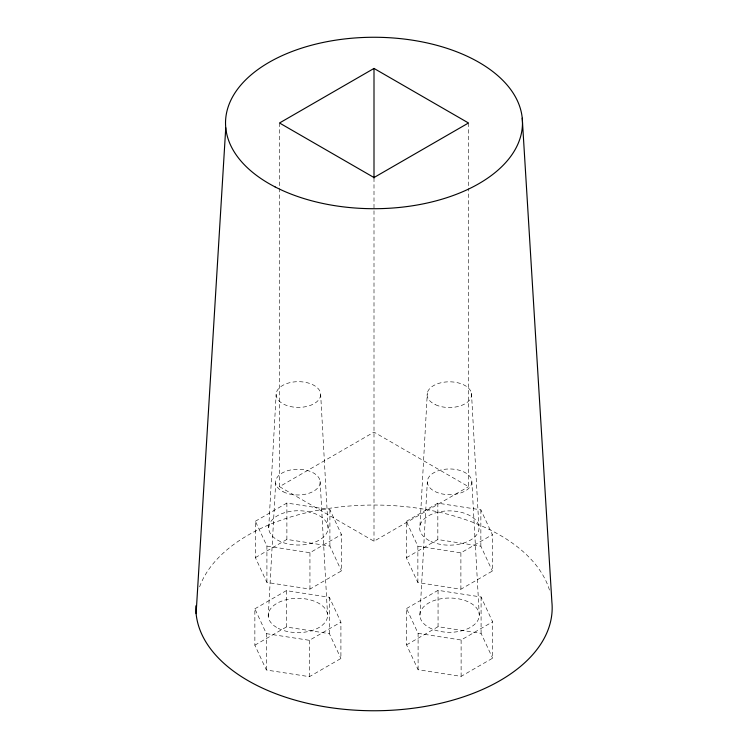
<?xml version="1.0" encoding="UTF-8"?>
<svg xmlns="http://www.w3.org/2000/svg" width="748" height="748" viewBox="0 0 748 748"><rect width="100%" height="100%" fill="white"/><g stroke="black" fill="none" stroke-linecap="round" stroke-linejoin="round"><path stroke-width="0.56" stroke-dasharray="3.74 2.81" d="M268.719 527.751L276.143 394.43M268.242 616.502L275.657 482.89M419.983 525.545L427.323 392.812M419.899 615.174L427.323 481.815M279.509 188.262L279.509 486.668L374 432.12L468.491 486.668L468.491 188.262M255.386 521.234L286.886 503.049L329.905 509.706L341.434 534.54L341.434 570.911L309.943 589.097L266.914 582.44L255.386 557.597L255.386 521.234L266.914 546.068L266.914 582.44M255.386 557.597L286.886 539.42L329.905 546.068L341.434 570.911M266.914 546.068L309.943 552.725L341.434 534.54M254.862 608.816L286.353 590.63L329.382 597.287L340.91 622.13L340.91 658.492L309.41 676.678L266.391 670.021L254.862 645.187L254.862 608.816L266.391 633.659L266.391 670.021M406.342 521.365L437.832 503.18L480.861 509.837L492.39 534.67L492.39 571.042L460.89 589.228L417.87 582.57L406.342 557.728L406.342 521.365L417.87 546.199L417.87 582.57M279.509 486.668L374 541.225L468.491 486.668M254.862 645.187L286.353 627.002L329.382 633.659L340.91 658.492M406.342 557.728L437.832 539.542L480.861 546.199L492.39 571.042M266.391 633.659L309.41 640.316L340.91 622.13M417.87 546.199L460.89 552.856L492.39 534.67M406.566 608.517L438.057 590.331L481.086 596.988L492.614 621.822L492.614 658.193L461.114 676.379L418.095 669.722L406.566 644.879L406.566 608.517L418.095 633.35L418.095 669.722M406.566 644.879L438.057 626.702L481.086 633.35L492.614 658.193M418.095 633.35L461.114 640.008L492.614 621.822M471.483 393.158L478.851 526.012M471.857 481.815A22.272 12.856 0 0 1 438.459 492.951A22.272 12.856 0 0 1 438.459 470.688A22.272 12.856 0 0 1 471.857 481.815L479.281 615.174A29.696 17.148 0 0 1 434.747 630.012A29.696 17.148 0 0 1 434.747 600.326A29.696 17.148 0 0 1 479.281 615.174M320.677 394.645A22.272 12.856 0 0 1 287.12 405.622A22.272 12.856 0 0 1 287.428 383.35A22.272 12.856 0 0 1 320.677 394.645L328.101 528.032A29.696 17.148 0 0 1 283.352 542.665A29.696 17.148 0 0 1 283.773 512.969A29.696 17.148 0 0 1 328.101 528.032M320.116 481.347L327.531 614.445M481.086 596.988L481.086 633.35M480.861 509.837L480.861 546.199M468.491 122.99L468.491 187.094M461.114 640.008L461.114 676.379M460.89 552.856L460.89 589.228M438.057 590.331L438.057 626.702M437.832 503.18L437.832 539.542M374 178.005L374 541.225M329.905 509.706L329.905 546.068M329.382 597.287L329.382 633.659M309.943 552.725L309.943 589.097M309.41 640.316L309.41 676.678M286.886 503.049L286.886 539.42M286.353 590.63L286.353 627.002M279.509 122.99L279.509 187.094M199.594 586.862A178.164 102.859 0 0 1 377.665 505.059A178.164 102.859 0 0 1 549.752 591.023M435.57 404.762A22.272 12.856 0 0 0 471.399 396.515A22.272 12.856 0 0 0 441.124 382.724A22.272 12.856 0 0 0 435.57 404.762M430.97 541.477A29.696 17.148 0 0 0 478.748 530.491A29.696 17.148 0 0 0 438.375 512.09A29.696 17.148 0 0 0 430.97 541.477M283.109 491.745A22.272 12.856 0 0 0 319.705 484.695A22.272 12.856 0 0 0 290.841 469.922A22.272 12.856 0 0 0 283.109 491.745M278.191 628.301A29.696 17.148 0 0 0 326.979 618.905A29.696 17.148 0 0 0 288.494 599.213A29.696 17.148 0 0 0 278.191 628.301"/><path stroke-width="1.12" d="M196.107 613.64L225.756 127.768M374 68.433L279.509 122.99L374 177.538L468.491 122.99L374 68.433L374 178.005M522.244 118.203L551.893 602.159A178.164 102.859 0 0 1 377.17 710.74A178.164 102.859 0 0 1 195.873 605.815M275.04 186.888A148.469 85.721 0 0 0 519.336 140.512A148.469 85.721 0 0 0 327.624 41.551A148.469 85.721 0 0 0 275.04 186.888"/></g></svg>
